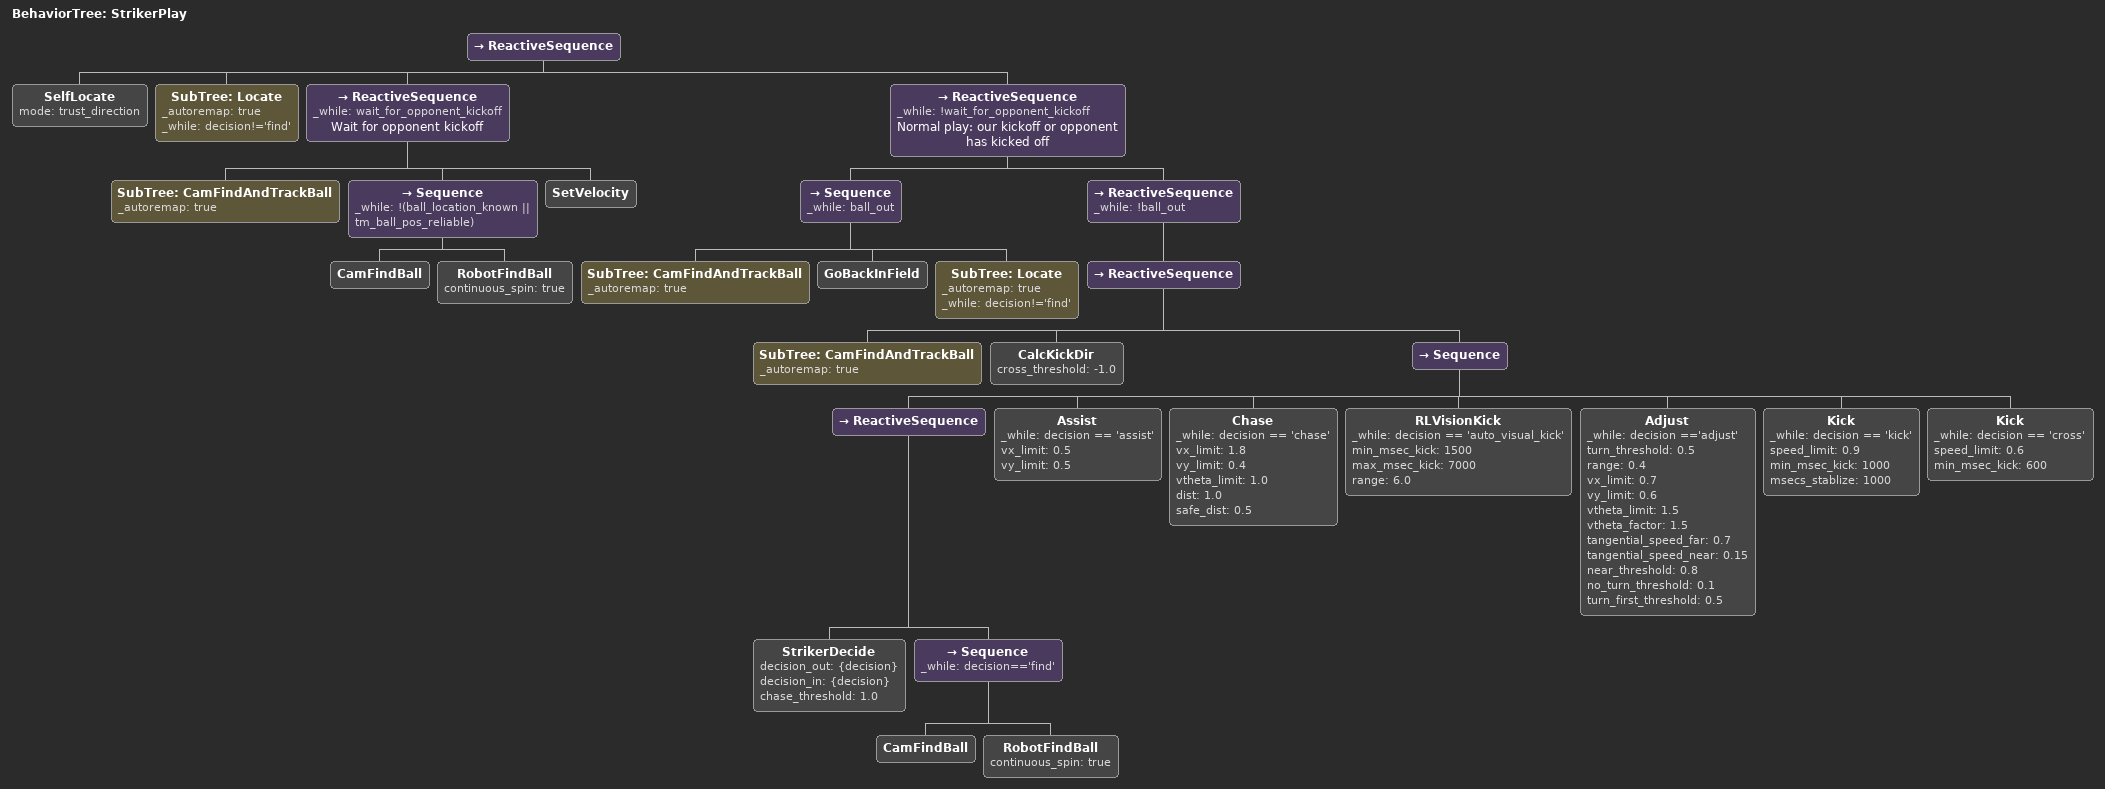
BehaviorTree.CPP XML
<root BTCPP_format="4" >
   <include path="./subtree_cam_find_and_track_ball.xml" />
   <include path="./subtree_locate.xml" />
   <BehaviorTree ID="StrikerPlay">
      <ReactiveSequence>
         <SelfLocate mode="trust_direction" />
         <SubTree ID="Locate" _autoremap="true" _while="decision!='find'" />
         <ReactiveSequence _while="wait_for_opponent_kickoff" name="Wait for opponent kickoff">
            <SubTree ID="CamFindAndTrackBall" _autoremap="true" />
            <!-- Once the referee releases STOP, RobotFindBall moves into a safe observation area for an opponent goal kick or corner kick. -->
            <Sequence _while="!(ball_location_known || tm_ball_pos_reliable)">
               <CamFindBall />
                           <RobotFindBall continuous_spin="true" />
            </Sequence>
            <SetVelocity />
         </ReactiveSequence>
         <ReactiveSequence _while="!wait_for_opponent_kickoff" name="Normal play: our kickoff or opponent has kicked off">
            <Sequence _while="ball_out">
               <SubTree ID="CamFindAndTrackBall" _autoremap="true" />
               <GoBackInField />
               <SubTree ID="Locate" _autoremap="true" _while="decision!='find'" />
            </Sequence>
            <ReactiveSequence _while="!ball_out">
               <ReactiveSequence >
                  <SubTree ID="CamFindAndTrackBall" _autoremap="true" />
                  <CalcKickDir cross_threshold="-1.0" />
                  <Sequence>
                     <ReactiveSequence>
                        <StrikerDecide decision_out="{decision}" decision_in="{decision}" chase_threshold="1.0" />
                        <Sequence _while="decision=='find'">
                           <CamFindBall />
               <RobotFindBall continuous_spin="true" />
                        </Sequence>
                     </ReactiveSequence>
                        <Assist _while="decision == 'assist'" vx_limit = "0.5" vy_limit="0.5" />
                        <Chase   _while="decision == 'chase'"  vx_limit="1.8"  vy_limit="0.4"  vtheta_limit="1.0"  dist="1.0" safe_dist="0.5" />
                        <RLVisionKick _while="decision == 'auto_visual_kick'" min_msec_kick="1500" max_msec_kick="7000" range="6.0"/>
                        <Adjust _while="decision =='adjust'" turn_threshold="0.5" range="0.4" vx_limit="0.7" vy_limit="0.6" vtheta_limit="1.5" vtheta_factor="1.5" tangential_speed_far="0.7" tangential_speed_near="0.15" near_threshold="0.8" no_turn_threshold="0.1" turn_first_threshold="0.5" />
                        <Kick _while="decision == 'kick'" speed_limit="0.9" min_msec_kick="1000" msecs_stablize="1000"/>
                        <Kick _while="decision == 'cross'" speed_limit="0.6" min_msec_kick="600"/>
                  </Sequence>
               </ReactiveSequence>
            </ReactiveSequence>
         </ReactiveSequence>
      </ReactiveSequence>
   </BehaviorTree>
</root>
